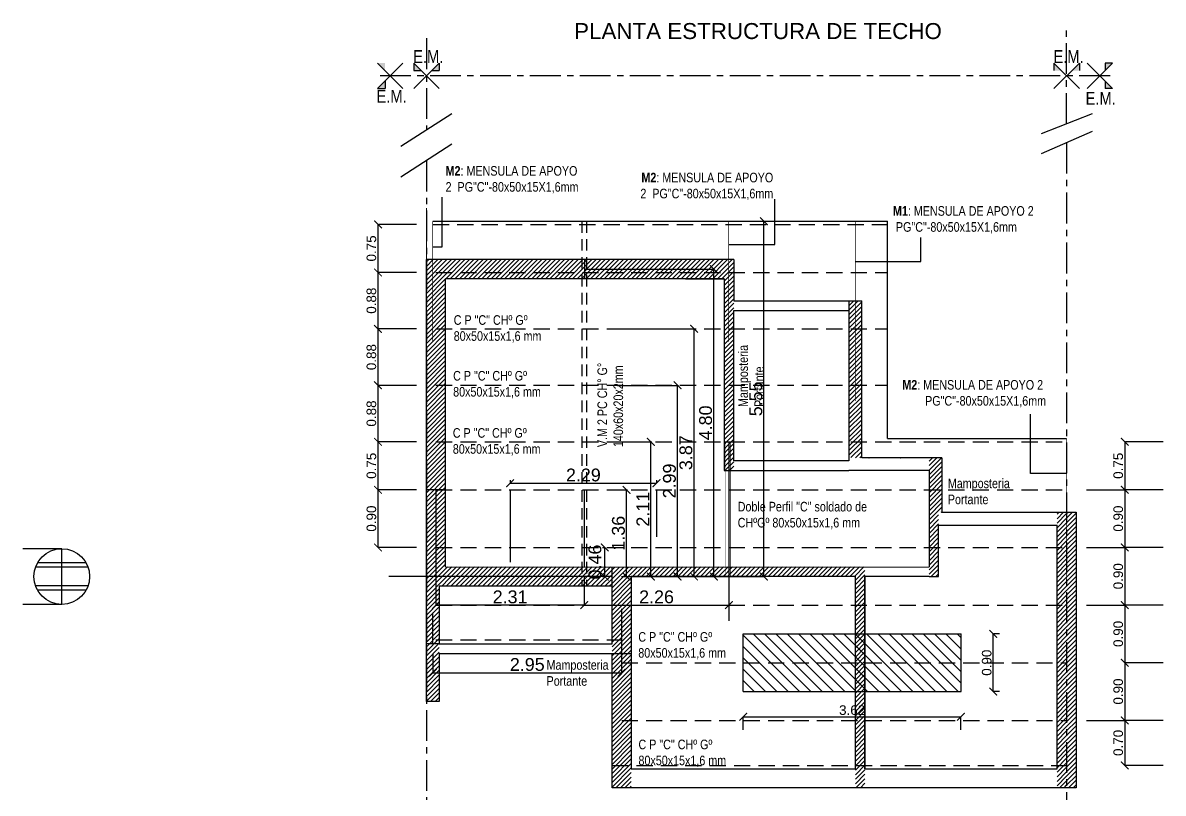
# Model space of a CAD drawing. Header units: millimetres. Extents: x 167 to 347, y -139 to 78.
# Drawn here: x 299.57 to 317.38, y -32.39 to -20.36 of the extents above; entities that cross this region are included whole.
import ezdxf

# ---------------------------------------------------------------- set-up
doc = ezdxf.new("R2010")
doc.units = ezdxf.units.MM
doc.header["$LTSCALE"] = 0.1
doc.header["$MEASUREMENT"] = 0
doc.header["$PDMODE"] = 3
doc.header["$PDSIZE"] = 0.1
for name, pattern in [('ACAD_ISO02W100', [15, 12, -3]), ('ACAD_ISO04W100', [30, 24, -3, 0, -3]), ('CONTINUA', [200, 100, 100]), ('HIDDENX2', [19.05, 12.7, -6.35])]:
    doc.linetypes.add(name, pattern=pattern)
doc.layers.get('DEFPOINTS').update_dxf_attribs({"color": 1})
for name, color, linetype in [('00-PROYECCION', 2, 'CONTINUA'), ('11.Ejes', 6, 'ACAD_ISO04W100'), ('3', 3, 'Continuous'), ('CORREAS', 170, 'Continuous'), ('Cota', 1, 'Continuous'), ('Cotas', 1, 'Continuous'), ('FUNDACIONES-COTAS', 3, 'Continuous'), ('MURO', 4, 'Continuous'), ('Muros', 7, 'Continuous'), ('TEXTO', 2, 'Continuous')]:
    doc.layers.add(name, color=color, linetype=linetype)
doc.layers.add('17.Sombras', color=8, linetype='Continuous', lineweight=5)
doc.styles.add('Arial20', font='arial.ttf', dxfattribs={"height": 0.2})
doc.styles.add('Arial30', font='arial.ttf', dxfattribs={"width": 0.8, "height": 0.3})
doc.styles.get("Standard").update_dxf_attribs({"font": 'arial.ttf'})
doc.dimstyles.new('COTA-1-100', dxfattribs={"dimtxt": 0.2, "dimasz": 0.12, "dimexe": 0.012, "dimexo": 0.15, "dimgap": 0.025, "dimtad": 1, "dimzin": 0, "dimdsep": 46, "dimtxsty": 'Arial20', "dimblk1": 'ARCHTICK', "dimblk2": 'ARCHTICK', "dimsah": 1, "dimcen": 0.09, "dimclrd": 256, "dimclre": 256, "dimclrt": 256, "dimazin": 0, "dimtfac": 1, "dimtofl": 0, "dimtmove": 2, "dimatfit": 3, "dimldrblk": 'ARCHTICK', "dimfxl": 1, "dimtolj": 1, "dimtzin": 0, "dimarcsym": 0})
pattern_1 = [(45, (0, 20.83244), (-0.035355339, 0.035355339), [])]

# ---------------------------------------------------------------- blocks, each defined once
blk = doc.blocks.new('_ARCHTICK')
at = {"color": 0, "linetype": 'ByBlock', "const_width": 0.15}
blk.add_lwpolyline([(-0.5, -0.5), (0.5, 0.5)], dxfattribs=at)
blk = doc.blocks.new('*D298')
at = {"layer": 'Cotas', "lineweight": -2, "transparency": 16777216}
for p, q in [((305.114, -23.507), (305.114, -24.257)), ((305.714, -23.507), (305.126, -23.507)), ((305.714, -24.257), (305.126, -24.257))]:
    blk.add_line(p, q, dxfattribs=at)
at = {"layer": 'DEFPOINTS', "color": 0, "transparency": 16777216}
for p in [(305.114, -23.507), (305.114, -24.257), (305.114, -24.257)]:
    blk.add_point(p, dxfattribs=at)
at = {"layer": 'Cotas', "lineweight": -2, "transparency": 16777216, "xscale": 0.12, "yscale": 0.12, "zscale": 0.12}
for p, rotation in [((305.114, -23.507), 90), ((305.114, -24.257), 270)]:
    blk.add_blockref('_ARCHTICK', p, dxfattribs=dict(at, rotation=rotation))
at = {"layer": 'Cotas', "color": 2, "transparency": 16777216, "insert": (305.012, -23.882), "char_height": 0.15, "attachment_point": 5, "rotation": 90}
blk.add_mtext('\\A1;0.75', dxfattribs=at)
blk = doc.blocks.new('*D299')
at = {"layer": 'Cotas', "lineweight": -2, "transparency": 16777216}
for p, q in [((305.114, -24.257), (305.114, -25.138)), ((305.714, -24.257), (305.126, -24.257)), ((305.714, -25.138), (305.126, -25.138))]:
    blk.add_line(p, q, dxfattribs=at)
at = {"layer": 'DEFPOINTS', "color": 0, "transparency": 16777216}
for p in [(305.114, -24.257), (305.114, -25.138), (305.114, -25.138)]:
    blk.add_point(p, dxfattribs=at)
at = {"layer": 'Cotas', "lineweight": -2, "transparency": 16777216, "xscale": 0.12, "yscale": 0.12, "zscale": 0.12}
for p, rotation in [((305.114, -24.257), 90), ((305.114, -25.138), 270)]:
    blk.add_blockref('_ARCHTICK', p, dxfattribs=dict(at, rotation=rotation))
at = {"layer": 'Cotas', "color": 2, "transparency": 16777216, "insert": (305.012, -24.698), "char_height": 0.15, "attachment_point": 5, "rotation": 90}
blk.add_mtext('\\A1;0.88', dxfattribs=at)
blk = doc.blocks.new('*D300')
at = {"layer": 'Cotas', "lineweight": -2, "transparency": 16777216}
for p, q in [((305.114, -25.138), (305.114, -26.02)), ((305.714, -25.138), (305.126, -25.138)), ((305.714, -26.02), (305.126, -26.02))]:
    blk.add_line(p, q, dxfattribs=at)
at = {"layer": 'DEFPOINTS', "color": 0, "transparency": 16777216}
for p in [(305.114, -25.138), (305.114, -26.02), (305.114, -26.02)]:
    blk.add_point(p, dxfattribs=at)
at = {"layer": 'Cotas', "lineweight": -2, "transparency": 16777216, "xscale": 0.12, "yscale": 0.12, "zscale": 0.12}
for p, rotation in [((305.114, -25.138), 90), ((305.114, -26.02), 270)]:
    blk.add_blockref('_ARCHTICK', p, dxfattribs=dict(at, rotation=rotation))
at = {"layer": 'Cotas', "color": 2, "transparency": 16777216, "insert": (305.012, -25.579), "char_height": 0.15, "attachment_point": 5, "rotation": 90}
blk.add_mtext('\\A1;0.88', dxfattribs=at)
blk = doc.blocks.new('*D301')
at = {"layer": 'Cotas', "lineweight": -2, "transparency": 16777216}
for p, q in [((305.114, -26.02), (305.114, -26.901)), ((305.714, -26.02), (305.126, -26.02)), ((305.714, -26.901), (305.126, -26.901))]:
    blk.add_line(p, q, dxfattribs=at)
at = {"layer": 'DEFPOINTS', "color": 0, "transparency": 16777216}
for p in [(305.114, -26.02), (305.114, -26.901), (305.114, -26.901)]:
    blk.add_point(p, dxfattribs=at)
at = {"layer": 'Cotas', "lineweight": -2, "transparency": 16777216, "xscale": 0.12, "yscale": 0.12, "zscale": 0.12}
for p, rotation in [((305.114, -26.02), 90), ((305.114, -26.901), 270)]:
    blk.add_blockref('_ARCHTICK', p, dxfattribs=dict(at, rotation=rotation))
at = {"layer": 'Cotas', "color": 2, "transparency": 16777216, "insert": (305.012, -26.46), "char_height": 0.15, "attachment_point": 5, "rotation": 90}
blk.add_mtext('\\A1;0.88', dxfattribs=at)
blk = doc.blocks.new('*D302')
at = {"layer": 'Cotas', "lineweight": -2, "transparency": 16777216}
for p, q in [((305.114, -26.901), (305.114, -27.651)), ((305.714, -26.901), (305.126, -26.901)), ((305.714, -27.651), (305.126, -27.651))]:
    blk.add_line(p, q, dxfattribs=at)
at = {"layer": 'DEFPOINTS', "color": 0, "transparency": 16777216}
for p in [(305.114, -26.901), (305.114, -27.651), (305.114, -27.651)]:
    blk.add_point(p, dxfattribs=at)
at = {"layer": 'Cotas', "lineweight": -2, "transparency": 16777216, "xscale": 0.12, "yscale": 0.12, "zscale": 0.12}
for p, rotation in [((305.114, -26.901), 90), ((305.114, -27.651), 270)]:
    blk.add_blockref('_ARCHTICK', p, dxfattribs=dict(at, rotation=rotation))
at = {"layer": 'Cotas', "color": 2, "transparency": 16777216, "insert": (305.012, -27.276), "char_height": 0.15, "attachment_point": 5, "rotation": 90}
blk.add_mtext('\\A1;0.75', dxfattribs=at)
blk = doc.blocks.new('*D303')
at = {"layer": 'Cotas', "lineweight": -2, "transparency": 16777216}
for p, q in [((305.114, -27.651), (305.114, -28.551)), ((305.714, -27.651), (305.126, -27.651)), ((305.714, -28.551), (305.126, -28.551))]:
    blk.add_line(p, q, dxfattribs=at)
at = {"layer": 'DEFPOINTS', "color": 0, "transparency": 16777216}
for p in [(305.114, -27.651), (305.114, -28.551), (305.114, -28.551)]:
    blk.add_point(p, dxfattribs=at)
at = {"layer": 'Cotas', "lineweight": -2, "transparency": 16777216, "xscale": 0.12, "yscale": 0.12, "zscale": 0.12}
for p, rotation in [((305.114, -27.651), 90), ((305.114, -28.551), 270)]:
    blk.add_blockref('_ARCHTICK', p, dxfattribs=dict(at, rotation=rotation))
at = {"layer": 'Cotas', "color": 2, "transparency": 16777216, "insert": (305.012, -28.101), "char_height": 0.15, "attachment_point": 5, "rotation": 90}
blk.add_mtext('\\A1;0.90', dxfattribs=at)
blk = doc.blocks.new('*D304')
at = {"layer": 'Cotas', "lineweight": -2, "transparency": 16777216}
for p, q in [((316.778, -26.901), (316.778, -27.651)), ((317.378, -26.901), (316.79, -26.901)), ((316.178, -27.651), (316.766, -27.651))]:
    blk.add_line(p, q, dxfattribs=at)
at = {"layer": 'DEFPOINTS', "color": 0, "transparency": 16777216}
for p in [(316.778, -26.901), (316.778, -27.651), (316.778, -27.651)]:
    blk.add_point(p, dxfattribs=at)
at = {"layer": 'Cotas', "lineweight": -2, "transparency": 16777216, "xscale": 0.12, "yscale": 0.12, "zscale": 0.12}
for p, rotation in [((316.778, -26.901), 90), ((316.778, -27.651), 270)]:
    blk.add_blockref('_ARCHTICK', p, dxfattribs=dict(at, rotation=rotation))
at = {"layer": 'Cotas', "color": 2, "transparency": 16777216, "insert": (316.676, -27.276), "char_height": 0.15, "attachment_point": 5, "rotation": 90}
blk.add_mtext('\\A1;0.75', dxfattribs=at)
blk = doc.blocks.new('*D305')
at = {"layer": 'Cotas', "lineweight": -2, "transparency": 16777216}
for p, q in [((316.778, -27.651), (316.778, -28.551)), ((317.378, -27.651), (316.79, -27.651)), ((316.178, -28.551), (316.766, -28.551))]:
    blk.add_line(p, q, dxfattribs=at)
at = {"layer": 'DEFPOINTS', "color": 0, "transparency": 16777216}
for p in [(316.778, -27.651), (316.778, -28.551), (316.778, -28.551)]:
    blk.add_point(p, dxfattribs=at)
at = {"layer": 'Cotas', "lineweight": -2, "transparency": 16777216, "xscale": 0.12, "yscale": 0.12, "zscale": 0.12}
for p, rotation in [((316.778, -27.651), 90), ((316.778, -28.551), 270)]:
    blk.add_blockref('_ARCHTICK', p, dxfattribs=dict(at, rotation=rotation))
at = {"layer": 'Cotas', "color": 2, "transparency": 16777216, "insert": (316.676, -28.101), "char_height": 0.15, "attachment_point": 5, "rotation": 90}
blk.add_mtext('\\A1;0.90', dxfattribs=at)
blk = doc.blocks.new('*D306')
at = {"layer": 'Cotas', "lineweight": -2, "transparency": 16777216}
for p, q in [((316.778, -28.551), (316.778, -29.451)), ((317.378, -28.551), (316.79, -28.551)), ((316.178, -29.451), (316.766, -29.451))]:
    blk.add_line(p, q, dxfattribs=at)
at = {"layer": 'DEFPOINTS', "color": 0, "transparency": 16777216}
for p in [(316.778, -28.551), (316.778, -29.451), (316.778, -29.451)]:
    blk.add_point(p, dxfattribs=at)
at = {"layer": 'Cotas', "lineweight": -2, "transparency": 16777216, "xscale": 0.12, "yscale": 0.12, "zscale": 0.12}
for p, rotation in [((316.778, -28.551), 90), ((316.778, -29.451), 270)]:
    blk.add_blockref('_ARCHTICK', p, dxfattribs=dict(at, rotation=rotation))
at = {"layer": 'Cotas', "color": 2, "transparency": 16777216, "insert": (316.676, -29.001), "char_height": 0.15, "attachment_point": 5, "rotation": 90}
blk.add_mtext('\\A1;0.90', dxfattribs=at)
blk = doc.blocks.new('*D307')
at = {"layer": 'Cotas', "lineweight": -2, "transparency": 16777216}
for p, q in [((316.778, -29.451), (316.778, -30.351)), ((317.378, -29.451), (316.79, -29.451)), ((317.378, -30.351), (316.79, -30.351))]:
    blk.add_line(p, q, dxfattribs=at)
at = {"layer": 'DEFPOINTS', "color": 0, "transparency": 16777216}
for p in [(316.778, -29.451), (316.778, -30.351), (316.778, -30.351)]:
    blk.add_point(p, dxfattribs=at)
at = {"layer": 'Cotas', "lineweight": -2, "transparency": 16777216, "xscale": 0.12, "yscale": 0.12, "zscale": 0.12}
for p, rotation in [((316.778, -29.451), 90), ((316.778, -30.351), 270)]:
    blk.add_blockref('_ARCHTICK', p, dxfattribs=dict(at, rotation=rotation))
at = {"layer": 'Cotas', "color": 2, "transparency": 16777216, "insert": (316.676, -29.901), "char_height": 0.15, "attachment_point": 5, "rotation": 90}
blk.add_mtext('\\A1;0.90', dxfattribs=at)
blk = doc.blocks.new('*D308')
at = {"layer": 'Cotas', "lineweight": -2, "transparency": 16777216}
for p, q in [((316.778, -30.351), (316.778, -31.251)), ((317.378, -30.351), (316.79, -30.351)), ((316.178, -31.251), (316.766, -31.251))]:
    blk.add_line(p, q, dxfattribs=at)
at = {"layer": 'DEFPOINTS', "color": 0, "transparency": 16777216}
for p in [(316.778, -30.351), (316.778, -31.251), (316.778, -31.251)]:
    blk.add_point(p, dxfattribs=at)
at = {"layer": 'Cotas', "lineweight": -2, "transparency": 16777216, "xscale": 0.12, "yscale": 0.12, "zscale": 0.12}
for p, rotation in [((316.778, -30.351), 90), ((316.778, -31.251), 270)]:
    blk.add_blockref('_ARCHTICK', p, dxfattribs=dict(at, rotation=rotation))
at = {"layer": 'Cotas', "color": 2, "transparency": 16777216, "insert": (316.676, -30.801), "char_height": 0.15, "attachment_point": 5, "rotation": 90}
blk.add_mtext('\\A1;0.90', dxfattribs=at)
blk = doc.blocks.new('*D309')
at = {"layer": 'Cotas', "lineweight": -2, "transparency": 16777216}
for p, q in [((316.778, -31.251), (316.778, -31.956)), ((317.378, -31.251), (316.79, -31.251)), ((317.378, -31.956), (316.79, -31.956))]:
    blk.add_line(p, q, dxfattribs=at)
at = {"layer": 'DEFPOINTS', "color": 0, "transparency": 16777216}
for p in [(316.778, -31.251), (316.778, -31.956), (316.778, -31.956)]:
    blk.add_point(p, dxfattribs=at)
at = {"layer": 'Cotas', "lineweight": -2, "transparency": 16777216, "xscale": 0.12, "yscale": 0.12, "zscale": 0.12}
for p, rotation in [((316.778, -31.251), 90), ((316.778, -31.956), 270)]:
    blk.add_blockref('_ARCHTICK', p, dxfattribs=dict(at, rotation=rotation))
at = {"layer": 'Cotas', "color": 2, "transparency": 16777216, "insert": (316.676, -31.603), "char_height": 0.15, "attachment_point": 5, "rotation": 90}
blk.add_mtext('\\A1;0.70', dxfattribs=at)
blk = doc.blocks.new('*D310')
at = {"layer": 'DEFPOINTS', "color": 0, "transparency": 16777216}
for p in [(306.02, -28.856), (308.335, -28.856), (306.02, -29.451)]:
    blk.add_point(p, dxfattribs=at)
at = {"layer": 'FUNDACIONES-COTAS', "lineweight": -2, "transparency": 16777216}
for p, q in [((306.02, -29.006), (306.02, -29.463)), ((308.335, -29.006), (308.335, -29.463)), ((308.335, -29.451), (306.02, -29.451))]:
    blk.add_line(p, q, dxfattribs=at)
at = {"layer": 'FUNDACIONES-COTAS', "lineweight": -2, "transparency": 16777216, "xscale": 0.12, "yscale": 0.12, "zscale": 0.12, "rotation": 180}
blk.add_blockref('_ARCHTICK', (306.02, -29.451), dxfattribs=at)
at = {"layer": 'FUNDACIONES-COTAS', "lineweight": -2, "transparency": 16777216, "xscale": 0.12, "yscale": 0.12, "zscale": 0.12}
blk.add_blockref('_ARCHTICK', (308.335, -29.451), dxfattribs=at)
at = {"layer": 'FUNDACIONES-COTAS', "transparency": 16777216, "insert": (307.178, -29.324), "char_height": 0.2, "attachment_point": 5, "style": 'Arial20'}
blk.add_mtext('\\A1;2.31', dxfattribs=at)
blk = doc.blocks.new('*D311')
at = {"layer": 'DEFPOINTS', "color": 0, "transparency": 16777216}
for p in [(308.335, -28.856), (310.595, -28.856), (310.595, -29.451)]:
    blk.add_point(p, dxfattribs=at)
at = {"layer": 'FUNDACIONES-COTAS', "lineweight": -2, "transparency": 16777216}
for p, q in [((308.335, -29.006), (308.335, -29.463)), ((310.595, -29.006), (310.595, -29.463)), ((308.335, -29.451), (310.595, -29.451))]:
    blk.add_line(p, q, dxfattribs=at)
at = {"layer": 'FUNDACIONES-COTAS', "lineweight": -2, "transparency": 16777216, "xscale": 0.12, "yscale": 0.12, "zscale": 0.12, "rotation": 180}
blk.add_blockref('_ARCHTICK', (308.335, -29.451), dxfattribs=at)
at = {"layer": 'FUNDACIONES-COTAS', "lineweight": -2, "transparency": 16777216, "xscale": 0.12, "yscale": 0.12, "zscale": 0.12}
blk.add_blockref('_ARCHTICK', (310.595, -29.451), dxfattribs=at)
at = {"layer": 'FUNDACIONES-COTAS', "transparency": 16777216, "insert": (309.465, -29.324), "char_height": 0.2, "attachment_point": 5, "style": 'Arial20'}
blk.add_mtext('\\A1;2.26', dxfattribs=at)
blk = doc.blocks.new('*D312')
at = {"layer": 'DEFPOINTS', "color": 0, "transparency": 16777216}
for p in [(309.465, -27.548), (307.178, -27.651), (309.465, -27.651)]:
    blk.add_point(p, dxfattribs=at)
at = {"layer": 'FUNDACIONES-COTAS', "lineweight": -2, "transparency": 16777216}
for p, q in [((307.178, -27.501), (307.178, -27.536)), ((307.178, -27.548), (309.465, -27.548)), ((309.465, -27.501), (309.465, -27.536))]:
    blk.add_line(p, q, dxfattribs=at)
at = {"layer": 'FUNDACIONES-COTAS', "lineweight": -2, "transparency": 16777216, "xscale": 0.12, "yscale": 0.12, "zscale": 0.12, "rotation": 180}
blk.add_blockref('_ARCHTICK', (307.178, -27.548), dxfattribs=at)
at = {"layer": 'FUNDACIONES-COTAS', "lineweight": -2, "transparency": 16777216, "xscale": 0.12, "yscale": 0.12, "zscale": 0.12}
blk.add_blockref('_ARCHTICK', (309.465, -27.548), dxfattribs=at)
at = {"layer": 'FUNDACIONES-COTAS', "transparency": 16777216, "insert": (308.322, -27.421), "char_height": 0.2, "attachment_point": 5, "style": 'Arial20'}
blk.add_mtext('\\A1;2.29', dxfattribs=at)
blk = doc.blocks.new('*D313')
at = {"layer": 'DEFPOINTS', "color": 0, "transparency": 16777216}
for p in [(308.656, -28.551), (308.77, -28.551), (308.77, -29.006)]:
    blk.add_point(p, dxfattribs=at)
at = {"layer": 'FUNDACIONES-COTAS', "lineweight": -2, "transparency": 16777216}
for p, q in [((308.62, -28.551), (308.644, -28.551)), ((308.656, -29.006), (308.656, -28.551)), ((308.62, -29.006), (308.644, -29.006))]:
    blk.add_line(p, q, dxfattribs=at)
at = {"layer": 'FUNDACIONES-COTAS', "lineweight": -2, "transparency": 16777216, "xscale": 0.12, "yscale": 0.12, "zscale": 0.12}
for p, rotation in [((308.656, -28.551), 90), ((308.656, -29.006), 270)]:
    blk.add_blockref('_ARCHTICK', p, dxfattribs=dict(at, rotation=rotation))
at = {"layer": 'FUNDACIONES-COTAS', "transparency": 16777216, "insert": (308.504, -28.779), "char_height": 0.2, "attachment_point": 5, "rotation": 90, "style": 'Arial20'}
blk.add_mtext('\\A1;0.46', dxfattribs=at)
blk = doc.blocks.new('*D314')
at = {"layer": 'DEFPOINTS', "color": 0, "transparency": 16777216}
for p in [(308.656, -27.651), (308.997, -27.651), (308.77, -29.006)]:
    blk.add_point(p, dxfattribs=at)
at = {"layer": 'FUNDACIONES-COTAS', "lineweight": -2, "transparency": 16777216}
for p, q in [((308.806, -27.651), (309.009, -27.651)), ((308.997, -29.006), (308.997, -27.651)), ((308.92, -29.006), (309.009, -29.006))]:
    blk.add_line(p, q, dxfattribs=at)
at = {"layer": 'FUNDACIONES-COTAS', "lineweight": -2, "transparency": 16777216, "xscale": 0.12, "yscale": 0.12, "zscale": 0.12}
for p, rotation in [((308.997, -27.651), 90), ((308.997, -29.006), 270)]:
    blk.add_blockref('_ARCHTICK', p, dxfattribs=dict(at, rotation=rotation))
at = {"layer": 'FUNDACIONES-COTAS', "transparency": 16777216, "insert": (308.87, -28.329), "char_height": 0.2, "attachment_point": 5, "rotation": 90, "style": 'Arial20'}
blk.add_mtext('\\A1;1.36', dxfattribs=at)
blk = doc.blocks.new('*D315')
at = {"layer": 'DEFPOINTS', "color": 0, "transparency": 16777216}
for p in [(308.706, -26.901), (309.377, -26.901), (308.77, -29.006)]:
    blk.add_point(p, dxfattribs=at)
at = {"layer": 'FUNDACIONES-COTAS', "lineweight": -2, "transparency": 16777216}
for p, q in [((308.856, -26.901), (309.389, -26.901)), ((309.377, -29.006), (309.377, -26.901)), ((308.92, -29.006), (309.389, -29.006))]:
    blk.add_line(p, q, dxfattribs=at)
at = {"layer": 'FUNDACIONES-COTAS', "lineweight": -2, "transparency": 16777216, "xscale": 0.12, "yscale": 0.12, "zscale": 0.12}
for p, rotation in [((309.377, -26.901), 90), ((309.377, -29.006), 270)]:
    blk.add_blockref('_ARCHTICK', p, dxfattribs=dict(at, rotation=rotation))
at = {"layer": 'FUNDACIONES-COTAS', "transparency": 16777216, "insert": (309.251, -27.954), "char_height": 0.2, "attachment_point": 5, "rotation": 90, "style": 'Arial20'}
blk.add_mtext('\\A1;2.11', dxfattribs=at)
blk = doc.blocks.new('*D316')
at = {"layer": 'DEFPOINTS', "color": 0, "transparency": 16777216}
for p in [(308.706, -26.02), (309.794, -26.02), (308.77, -29.006)]:
    blk.add_point(p, dxfattribs=at)
at = {"layer": 'FUNDACIONES-COTAS', "lineweight": -2, "transparency": 16777216}
for p, q in [((308.856, -26.02), (309.806, -26.02)), ((309.794, -29.006), (309.794, -26.02)), ((308.92, -29.006), (309.806, -29.006))]:
    blk.add_line(p, q, dxfattribs=at)
at = {"layer": 'FUNDACIONES-COTAS', "lineweight": -2, "transparency": 16777216, "xscale": 0.12, "yscale": 0.12, "zscale": 0.12}
for p, rotation in [((309.794, -26.02), 90), ((309.794, -29.006), 270)]:
    blk.add_blockref('_ARCHTICK', p, dxfattribs=dict(at, rotation=rotation))
at = {"layer": 'FUNDACIONES-COTAS', "transparency": 16777216, "insert": (309.667, -27.513), "char_height": 0.2, "attachment_point": 5, "rotation": 90, "style": 'Arial20'}
blk.add_mtext('\\A1;2.99', dxfattribs=at)
blk = doc.blocks.new('*D317')
at = {"layer": 'DEFPOINTS', "color": 0, "transparency": 16777216}
for p in [(308.706, -25.138), (310.051, -25.138), (308.77, -29.006)]:
    blk.add_point(p, dxfattribs=at)
at = {"layer": 'FUNDACIONES-COTAS', "lineweight": -2, "transparency": 16777216}
for p, q in [((308.856, -25.138), (310.063, -25.138)), ((310.051, -29.006), (310.051, -25.138)), ((308.92, -29.006), (310.063, -29.006))]:
    blk.add_line(p, q, dxfattribs=at)
at = {"layer": 'FUNDACIONES-COTAS', "lineweight": -2, "transparency": 16777216, "xscale": 0.12, "yscale": 0.12, "zscale": 0.12}
for p, rotation in [((310.051, -25.138), 90), ((310.051, -29.006), 270)]:
    blk.add_blockref('_ARCHTICK', p, dxfattribs=dict(at, rotation=rotation))
at = {"layer": 'FUNDACIONES-COTAS', "transparency": 16777216, "insert": (309.924, -27.072), "char_height": 0.2, "attachment_point": 5, "rotation": 90, "style": 'Arial20'}
blk.add_mtext('\\A1;3.87', dxfattribs=at)
blk = doc.blocks.new('*D318')
at = {"layer": 'DEFPOINTS', "color": 0, "transparency": 16777216}
for p in [(308.706, -24.206), (310.359, -24.206), (308.77, -29.006)]:
    blk.add_point(p, dxfattribs=at)
at = {"layer": 'FUNDACIONES-COTAS', "lineweight": -2, "transparency": 16777216}
for p, q in [((308.856, -24.206), (310.371, -24.206)), ((310.359, -29.006), (310.359, -24.206)), ((308.92, -29.006), (310.371, -29.006))]:
    blk.add_line(p, q, dxfattribs=at)
at = {"layer": 'FUNDACIONES-COTAS', "lineweight": -2, "transparency": 16777216, "xscale": 0.12, "yscale": 0.12, "zscale": 0.12}
for p, rotation in [((310.359, -24.206), 90), ((310.359, -29.006), 270)]:
    blk.add_blockref('_ARCHTICK', p, dxfattribs=dict(at, rotation=rotation))
at = {"layer": 'FUNDACIONES-COTAS', "transparency": 16777216, "insert": (310.232, -26.606), "char_height": 0.2, "attachment_point": 5, "rotation": 90, "style": 'Arial20'}
blk.add_mtext('\\A1;4.80', dxfattribs=at)
blk = doc.blocks.new('*D319')
at = {"layer": 'DEFPOINTS', "color": 0, "transparency": 16777216}
for p in [(309.521, -23.457), (311.143, -23.457), (308.77, -29.006)]:
    blk.add_point(p, dxfattribs=at)
at = {"layer": 'FUNDACIONES-COTAS', "lineweight": -2, "transparency": 16777216}
for p, q in [((309.671, -23.457), (311.155, -23.457)), ((311.143, -29.006), (311.143, -23.457)), ((308.92, -29.006), (311.155, -29.006))]:
    blk.add_line(p, q, dxfattribs=at)
at = {"layer": 'FUNDACIONES-COTAS', "lineweight": -2, "transparency": 16777216, "xscale": 0.12, "yscale": 0.12, "zscale": 0.12}
for p, rotation in [((311.143, -23.457), 90), ((311.143, -29.006), 270)]:
    blk.add_blockref('_ARCHTICK', p, dxfattribs=dict(at, rotation=rotation))
at = {"layer": 'FUNDACIONES-COTAS', "transparency": 16777216, "insert": (311.017, -26.231), "char_height": 0.2, "attachment_point": 5, "rotation": 90, "style": 'Arial20'}
blk.add_mtext('\\A1;5.55', dxfattribs=at)
blk = doc.blocks.new('*D320')
at = {"layer": 'DEFPOINTS', "color": 0, "transparency": 16777216}
for p in [(305.971, -30.056), (308.92, -30.056), (308.92, -30.507)]:
    blk.add_point(p, dxfattribs=at)
at = {"layer": 'FUNDACIONES-COTAS', "lineweight": -2, "transparency": 16777216}
for p, q in [((305.971, -30.206), (305.971, -30.519)), ((308.92, -30.206), (308.92, -30.519)), ((305.971, -30.507), (308.92, -30.507))]:
    blk.add_line(p, q, dxfattribs=at)
at = {"layer": 'FUNDACIONES-COTAS', "lineweight": -2, "transparency": 16777216, "xscale": 0.12, "yscale": 0.12, "zscale": 0.12, "rotation": 180}
blk.add_blockref('_ARCHTICK', (305.971, -30.507), dxfattribs=at)
at = {"layer": 'FUNDACIONES-COTAS', "lineweight": -2, "transparency": 16777216, "xscale": 0.12, "yscale": 0.12, "zscale": 0.12}
blk.add_blockref('_ARCHTICK', (308.92, -30.507), dxfattribs=at)
at = {"layer": 'FUNDACIONES-COTAS', "transparency": 16777216, "insert": (307.446, -30.38), "char_height": 0.2, "attachment_point": 5, "style": 'Arial20'}
blk.add_mtext('\\A1;2.95', dxfattribs=at)
blk = doc.blocks.new('*D321')
at = {"layer": 'Cotas', "lineweight": -2, "transparency": 16777216}
for p, q in [((310.82, -31.194), (314.22, -31.194)), ((310.82, -31.401), (310.82, -31.206)), ((314.22, -31.401), (314.22, -31.206))]:
    blk.add_line(p, q, dxfattribs=at)
at = {"layer": 'DEFPOINTS', "color": 0, "transparency": 16777216}
for p in [(310.82, -30.801), (314.22, -30.801), (314.22, -31.194)]:
    blk.add_point(p, dxfattribs=at)
at = {"layer": 'Cotas', "lineweight": -2, "transparency": 16777216, "xscale": 0.12, "yscale": 0.12, "zscale": 0.12, "rotation": 180}
blk.add_blockref('_ARCHTICK', (310.82, -31.194), dxfattribs=at)
at = {"layer": 'Cotas', "lineweight": -2, "transparency": 16777216, "xscale": 0.12, "yscale": 0.12, "zscale": 0.12}
blk.add_blockref('_ARCHTICK', (314.22, -31.194), dxfattribs=at)
at = {"layer": 'Cotas', "color": 2, "transparency": 16777216, "insert": (312.52, -31.092), "char_height": 0.15, "attachment_point": 5}
blk.add_mtext('\\A1;3.62', dxfattribs=at)
blk = doc.blocks.new('*D322')
at = {"layer": 'Cotas', "lineweight": -2, "transparency": 16777216}
for p, q in [((314.723, -30.801), (314.723, -29.901)), ((314.82, -29.901), (314.735, -29.901)), ((314.82, -30.801), (314.735, -30.801))]:
    blk.add_line(p, q, dxfattribs=at)
at = {"layer": 'DEFPOINTS', "color": 0, "transparency": 16777216}
for p in [(314.22, -29.901), (314.723, -29.901), (314.22, -30.801)]:
    blk.add_point(p, dxfattribs=at)
at = {"layer": 'Cotas', "lineweight": -2, "transparency": 16777216, "xscale": 0.12, "yscale": 0.12, "zscale": 0.12}
for p, rotation in [((314.723, -29.901), 90), ((314.723, -30.801), 270)]:
    blk.add_blockref('_ARCHTICK', p, dxfattribs=dict(at, rotation=rotation))
at = {"layer": 'Cotas', "color": 2, "transparency": 16777216, "insert": (314.622, -30.351), "char_height": 0.15, "attachment_point": 5, "rotation": 90}
blk.add_mtext('\\A1;0.90', dxfattribs=at)

msp = doc.modelspace()

# ---------------------------------------------------------------- hatches: boundary and pattern name
at = {"linetype": 'Continuous'}
h = msp.add_hatch(dxfattribs=at)
h.set_pattern_fill('_USER', color=1, scale=0.05, angle=45, style=0, pattern_type=0)
h.set_pattern_definition(pattern_1)
h.paths.add_polyline_path([(306.1704, -24.3557), (306.8704, -24.3557), (306.8704, -24.0567), (305.8715, -24.0557), (305.8709, -24.0557), (306.8704, -24.0557), (306.8704, -24.0557), (305.8709, -24.0557), (305.8707, -30.1057), (306.071, -30.1057), (306.071, -29.1558), (306.1704, -29.1557)])
h.paths.add_polyline_path([(306.0704, -30.1057), (305.8707, -30.1057), (305.8707, -30.9557), (306.0704, -30.9557)])
h.paths.add_polyline_path([(308.7703, -28.8559), (306.1706, -28.8559), (306.1709, -29.1557), (308.7703, -29.1557)])
h.paths.add_polyline_path([(310.6704, -24.0557), (310.6626, -24.0557), (309.9199, -24.0566), (309.9199, -24.3557), (310.5204, -24.3557), (310.5204, -27.3509), (310.6704, -27.3509), (310.6704, -27.2009), (310.6704, -27.2009), (310.6704, -24.8525), (310.6704, -24.8525), (310.6704, -24.7025), (310.6704, -24.7025)])
h.paths.add_polyline_path([(312.6704, -24.7025), (312.4704, -24.7025), (312.4704, -27.1492), (313.7204, -27.1509), (313.7204, -28.8557), (313.7204, -29.0057), (313.8704, -29.0057), (313.8704, -28.0009), (315.7204, -28.0009), (315.7204, -32.0057), (315.7204, -32.3057), (315.8704, -32.3057), (315.8704, -28.0009), (313.9204, -28.0009), (313.9204, -27.1509), (312.6704, -27.1509)])
h.paths.add_polyline_path([(309.9199, -24.3559), (309.9199, -24.0564), (306.8704, -24.0557), (306.8704, -24.3557)])
h = msp.add_hatch(dxfattribs=at)
h.set_pattern_fill('_USER', color=1, scale=0.05, angle=45, style=0, pattern_type=0)
h.set_pattern_definition(pattern_1)
h.paths.add_polyline_path([(316.0204, -28.0009), (315.8704, -28.0009), (315.8704, -32.3057), (316.0204, -32.3057)])
h = msp.add_hatch(dxfattribs=at)
h.set_pattern_fill('_USER', color=1, scale=0.05, angle=45, style=0, pattern_type=0)
h.set_pattern_definition(pattern_1)
h.paths.add_polyline_path([(312.5704, -28.9307), (312.5704, -28.8557), (308.7704, -28.8566), (308.7704, -32.3057), (309.0704, -32.3057), (309.0704, -32.0057), (309.0704, -29.0057), (312.5704, -29.0057), (312.5704, -28.9886), (310.6704, -28.9886), (312.5704, -28.9886)])
h = msp.add_hatch(dxfattribs=at)
h.set_pattern_fill('_USER', color=1, scale=0.05, angle=45, style=0, pattern_type=0)
h.set_pattern_definition(pattern_1)
h.paths.add_polyline_path([(312.5704, -32.0057), (312.5704, -32.3057), (312.7204, -32.3057), (312.7204, -32.0057), (312.7204, -28.8557), (312.5704, -28.8557)])
at = {"layer": '11.Ejes'}
h = msp.add_hatch(color=256, dxfattribs=at)
h.dxf.hatch_style = 1
h.paths.add_polyline_path([(305.2252, -20.9892), (305.1088, -20.9892), (305.2252, -21.1056)])
h.paths.add_polyline_path([(305.2252, -21.3852), (305.2252, -21.2688), (305.1088, -21.3852)])
h = msp.add_hatch(color=256, dxfattribs=at)
h.dxf.hatch_style = 1
h.paths.add_polyline_path([(305.7888, -21.1056), (305.6724, -20.9892), (305.6724, -21.1056)])
h.paths.add_polyline_path([(306.0684, -20.9892), (305.952, -21.1056), (306.0684, -21.1056)])
h = msp.add_hatch(color=256, dxfattribs=at)
h.dxf.hatch_style = 1
h.paths.add_polyline_path([(315.7888, -21.1056), (315.6724, -20.9892), (315.6724, -21.1056)])
h.paths.add_polyline_path([(316.0684, -20.9892), (315.952, -21.1056), (316.0684, -21.1056)])
h = msp.add_hatch(color=256, dxfattribs=at)
h.dxf.hatch_style = 1
h.paths.add_polyline_path([(316.4724, -21.1056), (316.5888, -20.9892), (316.4724, -20.9892)])
h.paths.add_polyline_path([(316.5888, -21.3852), (316.4724, -21.2688), (316.4724, -21.3852)])
at = {"layer": 'FUNDACIONES-COTAS', "true_color": 0xf26722}
h = msp.add_hatch(dxfattribs=at)
h.set_pattern_fill('ANSI31', color=30, angle=90)
h.paths.add_polyline_path([(312.5704, -30.3509), (310.8204, -30.3509), (310.8204, -30.8009), (312.5704, -30.8009)])
h.paths.add_polyline_path([(312.5704, -29.9009), (310.8204, -29.9009), (310.8204, -30.3509), (312.5704, -30.3509)])
h.paths.add_polyline_path([(312.7204, -29.9009), (312.5704, -29.9009), (312.5704, -30.3509), (312.7204, -30.3509)])
h.paths.add_polyline_path([(312.7204, -30.3509), (312.5704, -30.3509), (312.5704, -30.8009), (312.7204, -30.8009)])
h.paths.add_polyline_path([(314.2204, -30.3509), (312.7204, -30.3509), (312.7204, -30.8009), (314.2204, -30.8009)])
h.paths.add_polyline_path([(314.2204, -29.9009), (312.7204, -29.9009), (312.7204, -30.3509), (314.2204, -30.3509)])

# ---------------------------------------------------------------- linework, layer by layer
at = {"layer": '00-PROYECCION', "ltscale": 10}
for p, q in [((305.9707, -23.4569), (313.0704, -23.4567)), ((313.0704, -26.8509), (313.0704, -23.4557)), ((313.0704, -26.8509), (315.8704, -26.8509))]:
    msp.add_line(p, q, dxfattribs=at)
at = {"layer": '00-PROYECCION', "color": 242, "linetype": 'ACAD_ISO02W100', "ltscale": 0.15, "true_color": 0xcd2027, "const_width": 0.01}
msp.add_lwpolyline([(315.8704, -29.0553), (315.8704, -26.8509)], dxfattribs=at)
at = {"layer": '11.Ejes', "ltscale": 0.2}
for p, q in [((315.8704, -21.9366), (315.8704, -20.4542)), ((305.8704, -20.6009), (305.8704, -22.0357)), ((316.5481, -21.1872), (305.1245, -21.1872)), ((315.8704, -22.2312), (315.8704, -35.972))]:
    msp.add_line(p, q, dxfattribs=at)
at = {"layer": '11.Ejes'}
for p, q in [((305.1088, -21.3852), (305.5048, -20.9892)), ((305.1088, -21.3852), (305.5048, -20.9892)), ((305.1088, -20.9892), (305.5048, -21.3852)), ((306.0684, -20.9892), (305.6724, -21.3852)), ((306.0684, -20.9892), (305.6724, -21.3852)), ((305.6724, -20.9892), (306.0684, -21.3852)), ((305.6724, -20.9892), (305.6724, -21.1056)), ((306.0684, -20.9892), (306.0684, -21.1056)), ((316.0684, -20.9892), (315.6724, -21.3852)), ((316.0684, -20.9892), (315.6724, -21.3852)), ((315.6724, -20.9892), (316.0684, -21.3852)), ((315.6724, -20.9892), (315.6724, -21.1056)), ((316.0684, -20.9892), (316.0684, -21.1056)), ((316.5888, -21.3852), (316.1928, -20.9892)), ((316.5888, -21.3852), (316.1928, -20.9892)), ((316.5888, -20.9892), (316.1928, -21.3852)), ((316.4724, -20.9892), (316.4724, -21.1056)), ((316.5888, -20.9892), (316.4724, -20.9892)), ((305.6724, -21.1056), (305.7888, -21.1056)), ((305.952, -21.1056), (306.0684, -21.1056)), ((305.2252, -21.2688), (305.2252, -21.3852)), ((316.4724, -21.2688), (316.4724, -21.3852)), ((305.1088, -21.3852), (305.2252, -21.3852)), ((316.5888, -21.3852), (316.4724, -21.3852))]:
    msp.add_line(p, q, dxfattribs=at)
for points in [[(306.2704, -21.7792), (305.4704, -22.2923)], [(316.2704, -21.7801), (315.4704, -22.0931)], [(316.2704, -22.0552), (315.4704, -22.4071)], [(306.2704, -22.2544), (305.4704, -22.7675)]]:
    msp.add_lwpolyline(points, dxfattribs=at)
at = {"layer": '11.Ejes', "ltscale": 0.2}
msp.add_lwpolyline([(305.8704, -22.5109), (305.8704, -35.9796)], dxfattribs=at)
at = {"layer": '17.Sombras', "linetype": 'ACAD_ISO02W100', "ltscale": 18}
msp.add_line((305.8708, -23.2557), (305.8709, -24.0557), dxfattribs=at)
at = {"layer": '17.Sombras', "color": 8, "true_color": 0x7d7d7d}
msp.add_line((306.0211, -24.0557), (307.2453, -24.0562), dxfattribs=at)
at = {"layer": '3', "color": 242, "linetype": 'ACAD_ISO02W100', "ltscale": 0.15, "true_color": 0xcd2027}
for p, q in [((308.3008, -23.4568), (308.3004, -29.1558)), ((308.3708, -23.4568), (308.3704, -29.1558))]:
    msp.add_line(p, q, dxfattribs=at)
at = {"layer": '3', "color": 242, "linetype": 'ACAD_ISO02W100', "ltscale": 0.15, "true_color": 0xcd2027, "const_width": 0.01}
for points in [[(305.9706, -25.3369), (305.9707, -23.4569)], [(310.5929, -25.3368), (310.593, -23.4568)], [(312.5704, -26.2668), (312.5704, -23.4568)], [(310.5472, -29.0057), (310.5472, -26.9057)], [(310.6192, -29.0057), (310.6192, -26.9057)]]:
    msp.add_lwpolyline(points, dxfattribs=at)
at = {"layer": 'CORREAS', "linetype": 'HIDDENX2', "ltscale": 0.2}
for p, q in [((305.9707, -23.5069), (313.0704, -23.5067)), ((306.0204, -24.2569), (313.0704, -24.2567)), ((306.0204, -25.1383), (313.0704, -25.1381)), ((306.0204, -26.0196), (313.0704, -26.0195)), ((306.0204, -26.9009), (315.8704, -26.9009)), ((306.0204, -27.6509), (315.8704, -27.6509)), ((306.0204, -28.5509), (315.8704, -28.5509)), ((306.0204, -29.4509), (315.8704, -29.4509)), ((306.0204, -29.9942), (308.9202, -29.9942)), ((308.9204, -30.3509), (315.8704, -30.3509)), ((308.9204, -31.2509), (315.8704, -31.2509)), ((308.7704, -31.9557), (315.8704, -31.9557))]:
    msp.add_line(p, q, dxfattribs=at)
at = {"layer": 'Cota'}
for points in [[(305.9707, -23.8567), (306.1151, -23.8567), (306.1151, -23.0824)], [(310.593, -23.8189), (311.3133, -23.8189), (311.3133, -23.1126)], [(312.5704, -24.0865), (313.5906, -24.0865), (313.5906, -23.7102)], [(315.8704, -27.3962), (315.3076, -27.3962), (315.3076, -26.4692)]]:
    msp.add_lwpolyline(points, dxfattribs=at)
at = {"layer": 'FUNDACIONES-COTAS'}
for p, q in [((308.3454, -24.3557), (308.3454, -24.0557)), ((308.3454, -24.2057), (309.643, -24.2057)), ((310.5204, -26.9009), (310.6704, -26.9009)), ((310.5954, -26.9009), (310.5954, -29.6965)), ((306.1705, -27.6509), (305.8704, -27.6509)), ((306.0204, -27.6509), (306.0204, -29.3087)), ((307.178, -27.6512), (307.178, -28.7791)), ((308.3355, -27.6509), (308.3351, -28.8564)), ((309.4655, -27.6509), (309.4655, -28.3851)), ((300.1759, -28.5703), (299.5673, -28.5703)), ((300.1759, -29.4403), (300.1759, -28.5703)), ((300.554, -28.7903), (299.7977, -28.7903)), ((300.586, -28.8603), (299.7657, -28.8603)), ((308.7703, -29.0062), (305.2839, -29.0062)), ((308.7703, -29.1558), (308.7703, -28.8566)), ((300.586, -29.1503), (299.7657, -29.1503)), ((300.554, -29.2203), (299.7977, -29.2203)), ((300.1759, -29.4403), (299.5673, -29.4403)), ((308.9204, -30.2056), (308.9204, -29.5092)), ((305.9706, -30.0556), (305.9706, -29.5707)), ((310.8204, -29.9009), (314.2204, -29.9009)), ((310.8204, -30.8009), (310.8204, -29.9009)), ((314.2204, -30.8009), (314.2204, -29.9009)), ((306.0708, -30.0556), (305.8704, -30.0556)), ((308.7704, -30.2056), (309.0704, -30.2056)), ((310.8204, -30.8009), (314.2204, -30.8009))]:
    msp.add_line(p, q, dxfattribs=at)
msp.add_circle((300.1759, -29.0053), 0.435, dxfattribs=at)
at = {"layer": 'MURO', "ltscale": 0.5}
for p, q in [((310.6704, -24.0557), (309.9199, -24.0566)), ((309.9199, -24.3557), (310.5204, -24.3557)), ((310.6704, -27.2009), (310.6704, -24.8525))]:
    msp.add_line(p, q, dxfattribs=at)
at = {"layer": 'MURO'}
for p, q in [((306.1704, -28.8558), (306.1704, -28.8558)), ((312.7204, -29.0057), (312.7204, -32.0057)), ((313.7204, -28.8557), (313.7204, -28.8557))]:
    msp.add_line(p, q, dxfattribs=at)
at = {"layer": 'Muros', "color": 5}
for p, q in [((310.6704, -24.0557), (305.8704, -24.0557)), ((305.8704, -30.9557), (305.8704, -24.0557)), ((310.5204, -24.3557), (306.1704, -24.3557)), ((306.1705, -28.8558), (306.1704, -24.3557)), ((310.5204, -24.3557), (310.5204, -27.3509)), ((312.4704, -24.7025), (312.4704, -27.2009)), ((312.6704, -27.1509), (312.6704, -24.7025)), ((310.6704, -27.2009), (310.6704, -24.8525)), ((310.6704, -24.8525), (312.4704, -24.8525)), ((312.4704, -27.2009), (310.6704, -27.2009)), ((313.9204, -27.1509), (312.6704, -27.1509)), ((313.9204, -27.1509), (313.9204, -28.0009)), ((310.5204, -27.3509), (312.4704, -27.3509)), ((313.7204, -27.3509), (312.4704, -27.3509)), ((313.7204, -27.3509), (313.7204, -28.8557)), ((313.9204, -28.0009), (316.0204, -28.0009)), ((316.0204, -28.0009), (316.0204, -32.3057)), ((313.8704, -28.2009), (315.7204, -28.2009)), ((313.8704, -29.0057), (313.8704, -28.2009)), ((315.7204, -32.0057), (315.7204, -28.2009)), ((306.1704, -28.8558), (308.7704, -28.8566)), ((308.7704, -28.8566), (313.7204, -28.8557)), ((312.5704, -29.0057), (309.0704, -29.0057)), ((309.0704, -29.0057), (309.0704, -32.0057)), ((312.5704, -32.0057), (312.5704, -29.0057)), ((313.7204, -29.0057), (312.7204, -29.0057)), ((313.7204, -29.0057), (313.8704, -29.0057)), ((306.0713, -29.1559), (306.0708, -30.0556)), ((308.7703, -29.1558), (306.0713, -29.1559)), ((308.7704, -30.0556), (308.7704, -29.1558)), ((306.0708, -30.0556), (308.7704, -30.0556)), ((306.0708, -30.2056), (306.0704, -30.9557)), ((306.0708, -30.2056), (308.7704, -30.2056)), ((308.7704, -32.3057), (308.7704, -30.2056)), ((306.0704, -30.9557), (305.8704, -30.9557)), ((309.0704, -32.0057), (312.5704, -32.0057)), ((312.7204, -32.0057), (315.7204, -32.0057)), ((316.0204, -32.3057), (308.7704, -32.3056))]:
    msp.add_line(p, q, dxfattribs=at)
msp.add_lwpolyline([(310.6704, -24.0557), (310.6704, -24.7025), (312.6704, -24.7025)], dxfattribs=at)
msp.add_lwpolyline([(312.7204, -32.0057), (312.7204, -32.0057), (312.7204, -29.0057), (312.7204, -29.0057)], close=True, dxfattribs=at)

# ---------------------------------------------------------------- texts
at = {"layer": '11.Ejes', "lineweight": 40, "char_height": 0.2, "width": 1.294531, "attachment_point": 2}
for insert in [(305.8999, -20.7854), (315.8999, -20.7854), (305.3274, -21.406), (316.4018, -21.4388)]:
    msp.add_mtext('{\\fArial Narrow|b0|i0|c0|p34;E.M.}', dxfattribs=dict(at, insert=insert))
at = {"layer": 'TEXTO', "insert": (313.9208, -20.3629), "char_height": 0.25, "width": 5.811336, "attachment_point": 3}
msp.add_mtext('PLANTA ESTRUCTURA DE TECHO', dxfattribs=at)
at = {"layer": 'TEXTO', "style": 'Arial30'}
for s, insert, char_height, width, attachment_point in [('{\\fArial|b1|i0|c0|p34;M2}: MENSULA DE APOYO 2  PG"C"-80x50x15X1,6mm', (306.1705, -22.5962), 0.15, 2.137322, 1), ('{\\fArial|b1|i0|c0|p34;M2}: MENSULA DE APOYO 2  PG"C"-80x50x15X1,6mm', (311.2877, -22.7002), 0.15, 2.171916, 3), ('{\\fArial|b1|i0|c0|p34;M1}: MENSULA DE APOYO 2  PG"C"-80x50x15X1,6mm', (313.1573, -23.2217), 0.15, 2.209043, 1), ('C P "C" CHº Gº^I\\P80x50x15x1,6 mm  ', (306.2975, -24.9248), 0.15, 5.818683, 1), ('C P "C" CHº Gº^I\\P80x50x15x1,6 mm  ', (306.2884, -25.7954), 0.15, 5.818683, 1), ('{\\fArial|b1|i0|c0|p34;M2}: MENSULA DE APOYO 2  PG"C"-80x50x15X1,6mm', (315.5489, -25.9369), 0.15, 2.303065, 3), ('C P "C" CHº Gº^I\\P80x50x15x1,6 mm  ', (306.2834, -26.6881), 0.15, 5.818683, 1), ('Mamposteria Portante', (314.0145, -27.4759), 0.15, 1.250639, 1), ('{\\H0.75x;Doble Perfil "C" soldado de CHºGº 80x50x15x1,6 mm}  ', (310.7327, -27.8389), 0.2, 2.21329, 1), ('C P "C" CHº Gº^I\\P80x50x15x1,6 mm  ', (309.1802, -29.8726), 0.15, 5.818683, 1), ('Mamposteria\\PPortante', (307.7478, -30.3105), 0.15, 2.067605, 1), ('C P "C" CHº Gº^I\\P80x50x15x1,6 mm  ', (309.183, -31.5521), 0.15, 5.818683, 1)]:
    msp.add_mtext(s, dxfattribs=dict(at, insert=insert, char_height=char_height, width=width, attachment_point=attachment_point))
at = {"layer": 'TEXTO', "char_height": 0.15, "attachment_point": 1, "rotation": 90, "style": 'Arial30'}
for s, insert, width in [('Mamposteria\\PPortante', (310.7433, -26.3583), 2.067605), ('\\pxi-3,l4,t4;V.M 2 PC CH° G° \\P140x60x20x2mm', (308.5427, -27.1348), 5.818683)]:
    msp.add_mtext(s, dxfattribs=dict(at, insert=insert, width=width))

# ---------------------------------------------------------------- dimensions: what is measured, and where the dimension line sits
at = {"layer": 'Cotas'}
for base, p1, p2, picture, middle in [((305.1138, -24.2569), (305.1138, -23.5069), (305.1138, -24.2569), '*D298', (305.0122, -23.8819)), ((305.1138, -25.1383), (305.1138, -24.2569), (305.1138, -25.1383), '*D299', (305.0122, -24.6976)), ((305.1138, -26.0196), (305.1138, -25.1383), (305.1138, -26.0196), '*D300', (305.0122, -25.5789)), ((305.1138, -26.9009), (305.1138, -26.0196), (305.1138, -26.9009), '*D301', (305.0122, -26.4603)), ((305.1138, -27.6509), (305.1138, -26.9009), (305.1138, -27.6509), '*D302', (305.0122, -27.2759)), ((316.7779, -27.6509), (316.7779, -26.9009), (316.7779, -27.6509), '*D304', (316.6764, -27.2759)), ((305.1138, -28.5509), (305.1138, -27.6509), (305.1138, -28.5509), '*D303', (305.0122, -28.1009)), ((316.7779, -28.5509), (316.7779, -27.6509), (316.7779, -28.5509), '*D305', (316.6764, -28.1009)), ((316.7779, -29.4509), (316.7779, -28.5509), (316.7779, -29.4509), '*D306', (316.6764, -29.0009)), ((316.7779, -30.3509), (316.7779, -29.4509), (316.7779, -30.3509), '*D307', (316.6764, -29.9009)), ((314.7233, -29.9009), (314.2204, -30.8009), (314.2204, -29.9009), '*D322', (314.6217, -30.3509)), ((316.7779, -31.2509), (316.7779, -30.3509), (316.7779, -31.2509), '*D308', (316.6764, -30.8009)), ((316.7779, -31.9557), (316.7779, -31.2509), (316.7779, -31.9557), '*D309', (316.6764, -31.6033))]:
    dim = msp.add_linear_dim(base=base, p1=p1, p2=p2, angle=90, dimstyle='COTA-1-100', override={"dimtxt": 0.15, "dimexo": 0.6, "dimtxsty": 'Standard', "dimclrt": 2}, dxfattribs=at)
    dim.commit()
    dim.dimension.update_dxf_attribs({"geometry": picture, "text_midpoint": middle})
dim = msp.add_linear_dim(base=(314.2204, -31.1937), p1=(310.8204, -30.8009), p2=(314.2204, -30.8009), text='3.62', dimstyle='COTA-1-100', override={"dimtxt": 0.15, "dimexo": 0.6, "dimtxsty": 'Standard', "dimclrt": 2}, dxfattribs=at)
dim.commit()
dim.dimension.update_dxf_attribs({"geometry": '*D321', "text_midpoint": (312.5204, -31.0921)})
at = {"layer": 'FUNDACIONES-COTAS'}
for base, p2, picture, middle in [((311.1435, -23.4568), (309.5206, -23.4568), '*D319', (311.0168, -26.2315)), ((310.3593, -24.2057), (308.7059, -24.2057), '*D318', (310.2322, -26.606)), ((310.0514, -25.1382), (308.7059, -25.1382), '*D317', (309.9242, -27.0722)), ((309.794, -26.0196), (308.706, -26.0196), '*D316', (309.6669, -27.5129)), ((309.3766, -26.9009), (308.706, -26.9009), '*D315', (309.2512, -27.9535)), ((308.9974, -27.6509), (308.656, -27.6509), '*D314', (308.8702, -28.3285)), ((308.656, -28.5509), (308.7703, -28.5509), '*D313', (308.5044, -28.7785))]:
    dim = msp.add_linear_dim(base=base, p1=(308.7703, -29.0062), p2=p2, angle=90, dimstyle='COTA-1-100', dxfattribs=at)
    dim.commit()
    dim.dimension.update_dxf_attribs({"geometry": picture, "text_midpoint": middle})
for base, p1, p2, picture, middle in [((309.4655, -27.548), (307.178, -27.6512), (309.4655, -27.6512), '*D312', (308.3217, -27.4209)), ((306.0204, -29.4509), (308.3351, -28.8564), (306.0204, -28.8564), '*D310', (307.1778, -29.3237)), ((310.5954, -29.4509), (308.3351, -28.8556), (310.5954, -28.8556), '*D311', (309.4653, -29.3238)), ((308.9204, -30.5071), (305.9706, -30.0556), (308.9204, -30.0556), '*D320', (307.4455, -30.38))]:
    dim = msp.add_linear_dim(base=base, p1=p1, p2=p2, dimstyle='COTA-1-100', dxfattribs=at)
    dim.commit()
    dim.dimension.update_dxf_attribs({"geometry": picture, "text_midpoint": middle})

doc.saveas('drawing.dxf')
